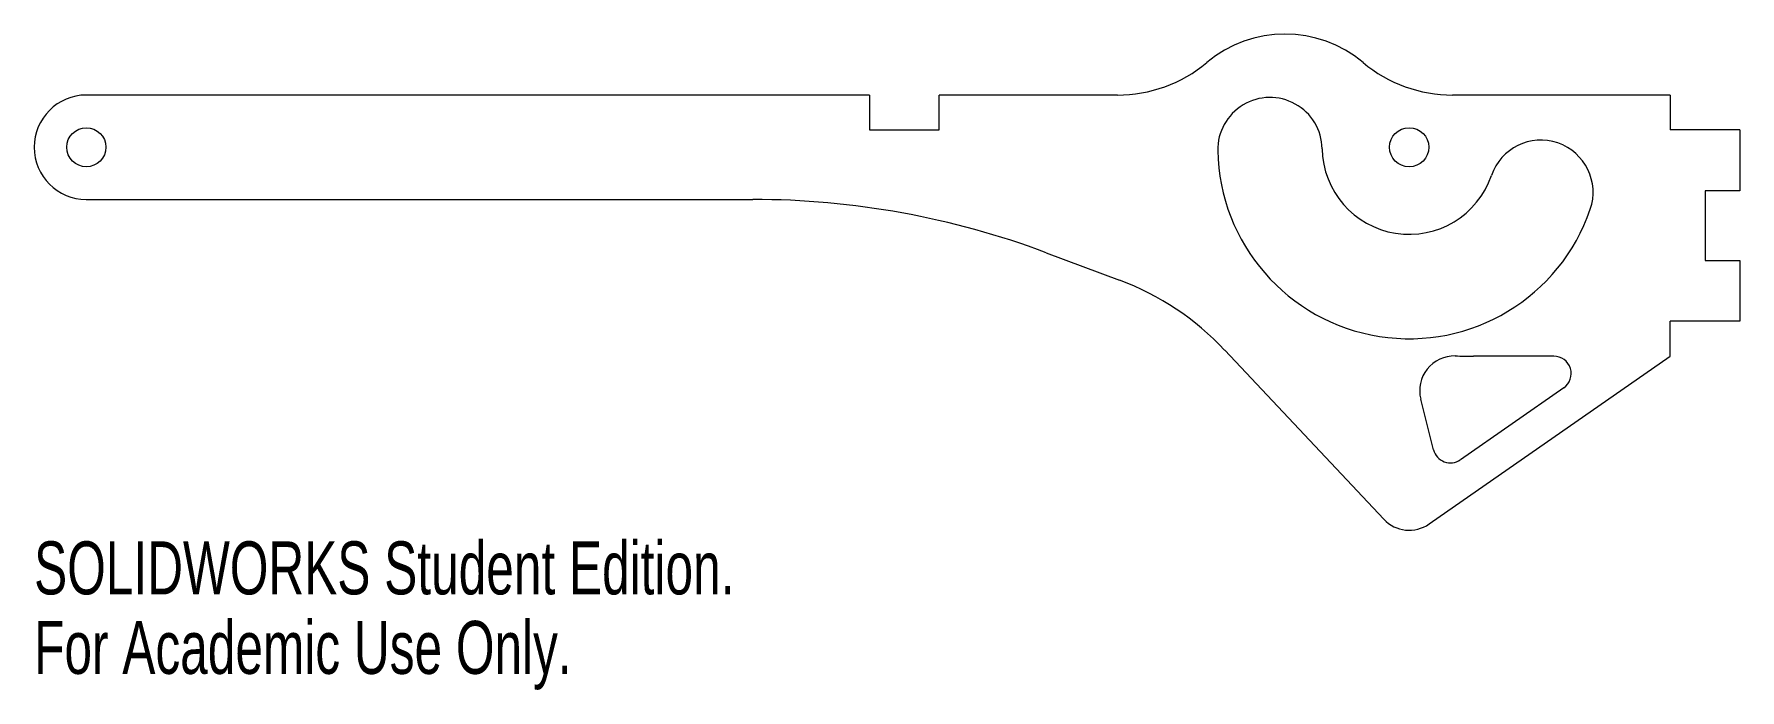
# Model space of a CAD drawing. Header units: inches. Extents: x -4.94 to 1.19, y -1.95 to 0.41.
import ezdxf

# ---------------------------------------------------------------- set-up
doc = ezdxf.new("R2010")
doc.units = ezdxf.units.IN
doc.header["$MEASUREMENT"] = 0
doc.styles.add('SLDTEXTSTYLE0', font='TXT', dxfattribs={"width": 0.7})

msp = doc.modelspace()

# ---------------------------------------------------------------- linework, layer by layer
at = {"color": 7, "linetype": 'Continuous', "lineweight": 15}
for p, q in [((-1.9375, 0.1875), (-4.75, 0.1875)), ((-1.9375, 0.1875), (-1.9375, 0.0625)), ((-1.0478, 0.1875), (-1.6875, 0.1875)), ((-1.6875, 0.0625), (-1.6875, 0.1875)), ((0.9375, 0.1875), (0.156, 0.1875)), ((0.9375, 0.1875), (0.9375, 0.0625)), ((-1.9375, 0.0625), (-1.6875, 0.0625)), ((1.1875, 0.0625), (0.9375, 0.0625)), ((1.1875, 0.0625), (1.1875, -0.1563)), ((1.0625, -0.1563), (1.0625, -0.4063)), ((1.1875, -0.1563), (1.0625, -0.1563)), ((-4.75, -0.1875), (-2.3565, -0.1875)), ((-1.3031, -0.3785), (-1.0396, -0.4773)), ((1.0625, -0.4063), (1.1875, -0.4063)), ((1.1875, -0.4063), (1.1875, -0.625)), ((0.9375, -0.75), (0.9375, -0.625)), ((1.1875, -0.625), (0.9375, -0.625)), ((-0.6625, -0.7284), (-0.091, -1.3357)), ((0.0714, -1.3526), (0.9375, -0.75)), ((0.5194, -0.75), (0.2315, -0.75)), ((0.0875, -1.0862), (0.0415, -0.9049)), ((0.5551, -0.8638), (0.1837, -1.1222))]:
    msp.add_line(p, q, dxfattribs=at)
for centre in [(-4.75, 0), (0, 0)]:
    msp.add_circle(centre, 0.0703, dxfattribs=at)
for centre, radius, start, end in [((-0.4459, -0.0312), 0.4375, 50.05549, 129.94451), ((-1.0478, 0.6875), 0.5, 270, 309.94451), ((0.156, 0.6875), 0.5, 230.05549, 270), ((-4.75, 0), 0.1875, 90, 270), ((-0.4999, -0.0087), 0.1875, 1, 181), ((0.473, -0.162), 0.1875, 341.09326, 161.09326), ((0, 0), 0.6875, 181, 341.09326), ((0, 0), 0.3125, 181, 341.09326), ((-2.3565, -3.1875), 3, 69.44395, 90), ((-1.3908, -1.4137), 1, 43.25826, 69.44395), ((0.1627, -0.8742), 0.125, 88.73832, 194.21764), ((0.2315, 2.25), 3, 268.73832, 270), ((0.5194, -0.8125), 0.0625, 304.82881, 90), ((0.148, -1.0709), 0.0625, 194.21764, 304.82881), ((0, -1.25), 0.125, 223.25826, 304.82881)]:
    msp.add_arc(centre, radius, start, end, dxfattribs=at)

# ---------------------------------------------------------------- texts
at = {"color": 7, "linetype": 'Continuous', "char_height": 0.1903, "attachment_point": 1, "style": 'SLDTEXTSTYLE0'}
for s, insert in [('SOLIDWORKS Student Edition.', (-4.9375, -1.4151)), ('For Academic Use Only.', (-4.9375, -1.7006))]:
    msp.add_mtext(s, dxfattribs=dict(at, insert=insert))

doc.saveas('drawing.dxf')
